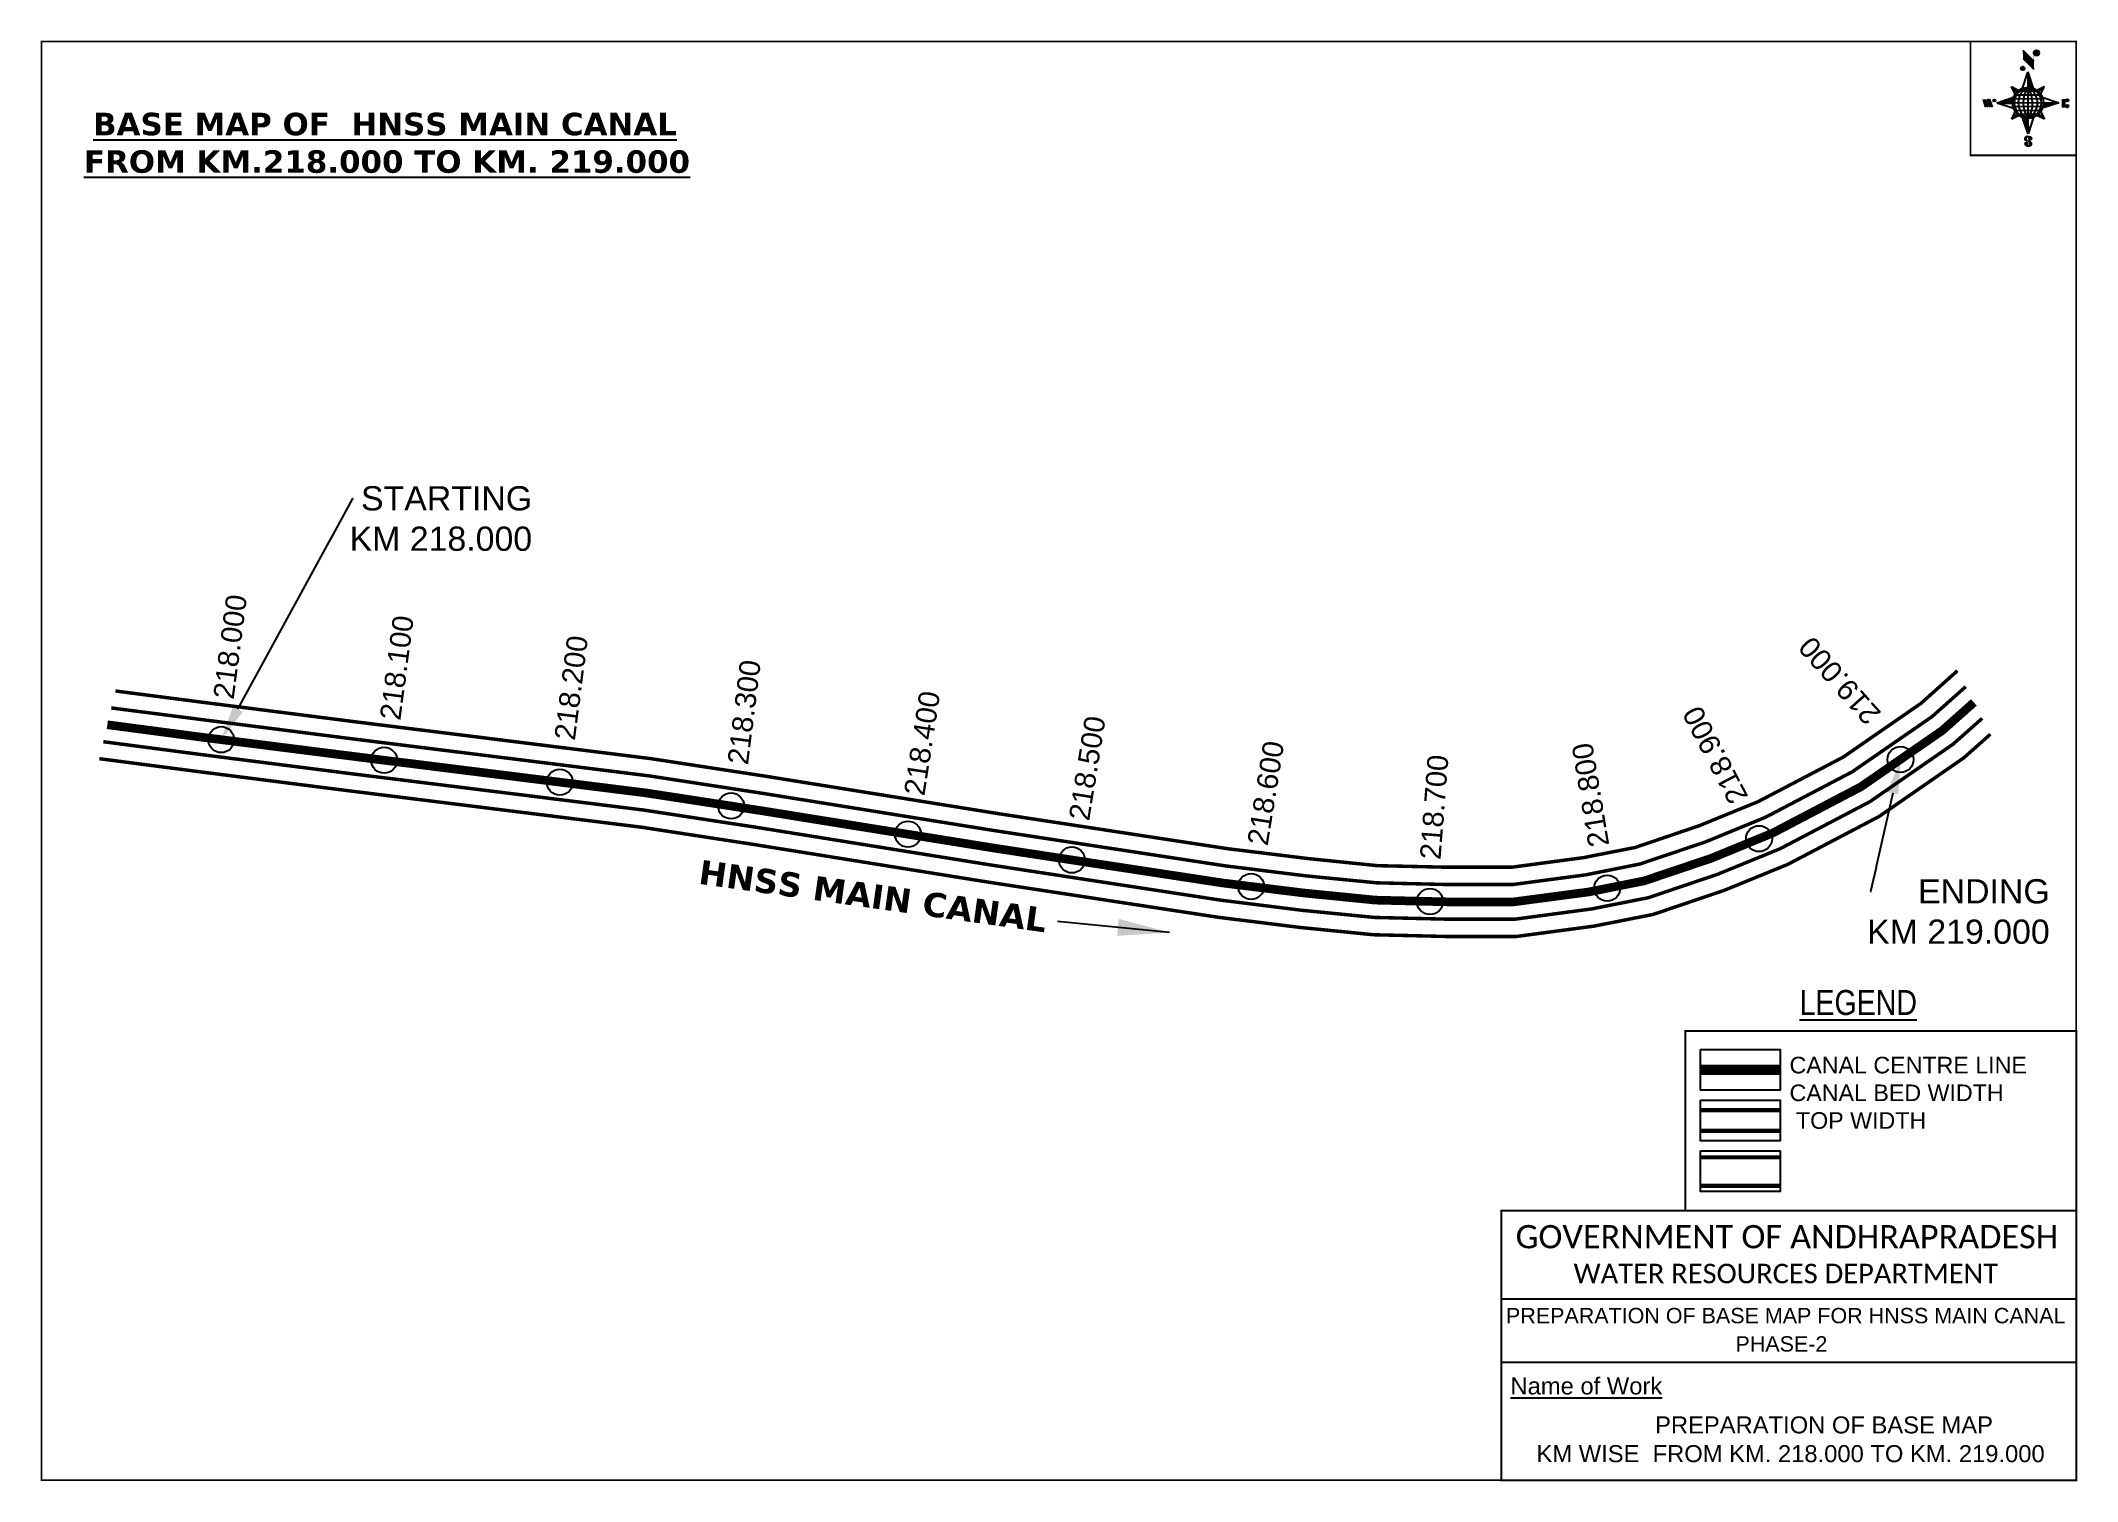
# Model space of a CAD drawing. Header units: inches. Extents: x 745729 to 746905, y 1622385 to 1623217.
import ezdxf
from ezdxf import colors
from ezdxf.entities.mleader import LeaderData, LeaderLine
from ezdxf.enums import TextEntityAlignment as Align
from ezdxf.math import Vec2, Vec3

# ---------------------------------------------------------------- set-up
doc = ezdxf.new("R2010")
doc.units = ezdxf.units.IN
doc.header["$LTSCALE"] = 15
doc.header["$MEASUREMENT"] = 0
doc.header["$PDMODE"] = 32
doc.header["$PDSIZE"] = 15
doc.linetypes.add('HIDDEN2', pattern=[0.1875, 0.125, -0.0625])
for name, color, linetype in [('AQUADUCT', 1, 'Continuous'), ('bord', 1, 'Continuous'), ('CANAL1', 7, 'Continuous'), ('CSMark', 72, 'Continuous'), ('DCBMS', 232, 'Continuous'), ('PAGE', 7, 'Continuous'), ('TEXT', 6, 'Continuous')]:
    doc.layers.add(name, color=color, linetype=linetype)
doc.styles.add('ARIALN', font='ARIALN.TTF')
doc.styles.get("Standard").update_dxf_attribs({"font": 'arial.ttf'})
doc.dimstyles.get("Standard").update_dxf_attribs({"dimtxt": 20, "dimasz": 0.18, "dimexe": 0.18, "dimexo": 0.0625, "dimgap": 0.09, "dimtad": 0, "dimtih": 1, "dimtoh": 1, "dimdec": 4, "dimzin": 0, "dimdsep": 46, "dimtxsty": 'Standard', "dimcen": 0.09, "dimadec": 0, "dimazin": 0, "dimtfac": 1, "dimtdec": 4, "dimtofl": 0, "dimtmove": 0, "dimatfit": 3, "dimfxl": 1, "dimtolj": 1, "dimtzin": 0, "dimarcsym": 0})
pattern_1 = [(267.297113149, (-8720374.938, 50637915.138), (10.5367255337, -0.497431438), [])]
pattern_2 = [(357.297113149, (-8720374.938, 50637915.138), (0.497431438, 10.5367255337), [])]

# ---------------------------------------------------------------- blocks, each defined once
blk = doc.blocks.new('*X26')
at = {"color": 0, "linetype": 'Continuous'}
for p, q in [((6321.6, 240.5), (6322.3, 241.2)), ((6321.6, 240.3), (6322.3, 241)), ((6321.6, 240.1), (6322.3, 240.8)), ((6321.6, 239.9), (6322.4, 240.7)), ((6321.6, 239.8), (6322.4, 240.6)), ((6321.6, 239.6), (6322.5, 240.5)), ((6321.6, 239.4), (6322.5, 240.3)), ((6321.6, 239.2), (6322.6, 240.2)), ((6321.7, 239.1), (6322.6, 240.1)), ((6321.8, 240.8), (6322.4, 241.4)), ((6321.8, 239), (6322.7, 240)), ((6321.8, 239), (6322.8, 239.9)), ((6321.9, 238.9), (6322.9, 239.8)), ((6322, 238.8), (6323, 239.7)), ((6322.1, 241.3), (6322.4, 241.6)), ((6322.1, 238.7), (6323.1, 239.6)), ((6322.2, 238.6), (6323.1, 239.6)), ((6322.3, 238.5), (6323.2, 239.5)), ((6322.4, 238.5), (6323.3, 239.4)), ((6322.5, 238.4), (6323.4, 239.3)), ((6322.7, 238.4), (6323.6, 239.3)), ((6322.8, 238.3), (6323.7, 239.2)), ((6322.9, 238.3), (6323.8, 239.1)), ((6323.1, 238.2), (6323.9, 239.1)), ((6323.2, 238.2), (6324, 239)), ((6323.3, 238.2), (6324.2, 239)), ((6323.5, 238.1), (6324.3, 238.9)), ((6323.7, 238.1), (6324.4, 238.9)), ((6323.8, 238.1), (6324.6, 238.8)), ((6324.1, 238.2), (6324.7, 238.8)), ((6324.3, 238.3), (6324.9, 238.8)), ((6324.6, 238.3), (6325.1, 238.8)), ((6324.8, 238.4), (6325.2, 238.8)), ((6325.1, 238.5), (6325.4, 238.8)), ((6325.4, 238.6), (6325.6, 238.8))]:
    blk.add_line(p, q, dxfattribs=at)
blk = doc.blocks.new('*X25')
at = {"color": 0, "linetype": 'Continuous'}
for p, q in [((6324.4, 240.3), (6324.5, 240.4)), ((6324.6, 240.3), (6324.8, 240.5)), ((6324.7, 240.2), (6325, 240.5)), ((6324.8, 240.2), (6325.2, 240.6)), ((6325, 240.1), (6325.5, 240.6)), ((6325.1, 240.1), (6325.6, 240.6)), ((6325.2, 240), (6325.8, 240.6)), ((6325.3, 240), (6326, 240.6)), ((6325.4, 239.9), (6326.1, 240.6)), ((6325.5, 239.8), (6326.2, 240.5)), ((6325.6, 239.8), (6326.3, 240.5)), ((6325.7, 239.7), (6326.5, 240.4)), ((6325.9, 239.6), (6326.6, 240.3)), ((6326, 239.5), (6326.7, 240.3)), ((6326, 239.4), (6326.8, 240.2)), ((6326.1, 239.3), (6327, 240.2)), ((6326.2, 239.3), (6327.1, 240.1)), ((6326.3, 239.2), (6327.1, 240)), ((6326.4, 239.1), (6327.2, 239.9)), ((6326.5, 239), (6327.3, 239.8)), ((6326.5, 238.9), (6327.4, 239.7)), ((6326.6, 238.8), (6327.5, 239.6)), ((6326.7, 238.7), (6327.5, 239.5)), ((6326.8, 238.6), (6327.6, 239.4)), ((6326.8, 238.5), (6327.7, 239.3)), ((6326.8, 236.5), (6327.4, 237)), ((6326.9, 238.3), (6327.8, 239.2)), ((6326.9, 238.2), (6327.9, 239.1)), ((6326.9, 236.8), (6327.6, 237.4)), ((6327, 238.1), (6327.8, 239)), ((6327, 237.9), (6327.8, 238.8)), ((6327, 237.8), (6327.8, 238.6)), ((6327, 237.6), (6327.8, 238.4)), ((6327, 237.4), (6327.8, 238.2)), ((6327, 237.3), (6327.8, 238)), ((6327, 237.1), (6327.8, 237.9))]:
    blk.add_line(p, q, dxfattribs=at)
blk = doc.blocks.new('H')
at = {"layer": 'bord', "extrusion": (0.000427885, 0.004792, 0.999988)}
h = blk.add_hatch(dxfattribs=at)
h.set_pattern_fill('LINE', color=8, scale=84.387686, angle=-2.7029, style=0)
h.set_pattern_definition(pattern_2)
h.paths.add_polyline_path([(-492, 786, -0.090992), (-448, 775), (-486, 912)])
h = blk.add_hatch(dxfattribs=at)
h.set_pattern_fill('LINE', color=8, scale=84.387686, angle=-92.7029, style=0)
h.set_pattern_definition(pattern_1)
h.paths.add_polyline_path([(-625, 665, -0.090992), (-615, 710), (-751, 671)])
h = blk.add_hatch(dxfattribs=at)
h.set_pattern_fill('LINE', color=8, scale=84.387686, angle=-2.7029, style=0)
h.set_pattern_definition(pattern_2)
h.paths.add_polyline_path([(-504, 533, -0.090992), (-549, 543), (-510, 406)])
h = blk.add_hatch(dxfattribs=at)
h.set_pattern_fill('LINE', color=8, scale=84.387686, angle=-92.7029, style=0)
h.set_pattern_definition(pattern_1)
h.paths.add_polyline_path([(-246, 647), (-372, 653, -0.090992), (-382, 609)])
for p, q in [((-519, 1020, -1217), (-435, 927, -1216)), ((-516, 1087, -1217), (-432, 994, -1217)), ((-538, 774, -1216), (-487, 906, -1216)), ((-487, 906, -1216), (-493, 780, -1216)), ((-487, 906, -1216), (-448, 769, -1216)), ((-865, 701, -1215), (-847, 638, -1215)), ((-847, 700, -1215), (-829, 637, -1215)), ((-829, 699, -1215), (-811, 636, -1215)), ((-829, 699, -1215), (-811, 698, -1215)), ((-811, 698, -1215), (-794, 635, -1215)), ((-752, 665, -1215), (-615, 704, -1215)), ((-627, 794, -1216), (-567, 760, -1216)), ((-627, 794, -1216), (-584, 747, -1215)), ((-599, 731, -1215), (-627, 794, -1216)), ((-421, 753, -1216), (-359, 781, -1216)), ((-359, 781, -1216), (-405, 739, -1216)), ((-359, 781, -1216), (-392, 721, -1215)), ((-379, 693, -1215), (-246, 641, -1215)), ((-213, 669, -1215), (-217, 601, -1215)), ((-752, 665, -1215), (-625, 659, -1215)), ((-619, 614, -1215), (-752, 665, -1215)), ((-639, 526, -1214), (-606, 585, -1215)), ((-639, 526, -1214), (-593, 568, -1215)), ((-577, 553, -1215), (-639, 526, -1214)), ((-511, 400, -1214), (-549, 537, -1214)), ((-460, 533, -1215), (-511, 400, -1214)), ((-505, 527, -1214), (-511, 400, -1214)), ((-371, 513, -1214), (-431, 546, -1215)), ((-371, 513, -1214), (-414, 560, -1215)), ((-399, 576, -1215), (-371, 513, -1214)), ((-246, 641, -1215), (-383, 603, -1215)), ((-373, 647, -1215), (-246, 641, -1215)), ((-197, 600, -1215), (-194, 668, -1215))]:
    blk.add_line(p, q, dxfattribs=at)
at = {"layer": 'bord', "color": 8, "linetype": 'ByBlock', "extrusion": (0.000427885, 0.004792, 0.999988)}
for p, q in [((-375, 679, -1215), (-620, 691, -1215)), ((-386, 711, -1215), (-605, 722, -1215)), ((-411, 744, -1216), (-578, 752, -1216)), ((-493, 780, -1216), (-505, 527, -1214)), ((-373, 647, -1215), (-625, 659, -1215)), ((-378, 616, -1215), (-623, 628, -1215)), ((-392, 585, -1215), (-611, 595, -1215)), ((-420, 555, -1215), (-587, 562, -1215))]:
    blk.add_line(p, q, dxfattribs=at)
at = {"layer": 'bord', "extrusion": (0.000427885, 0.004792, 0.999988), "elevation": -1212}
for points, const_width in [([(-522, 960), (-516, 1093)], 1.61), ([(-434, 933), (-428, 1066)], 1.61), ([(-870, 707), (-846, 706)], 0.642), ([(-829, 643), (-821, 678)], 0.642), ([(-793, 641), (-782, 694)], 0.642), ([(-223, 676), (-174, 673)], 0.706), ([(-829, 643), (-855, 644)], 0.642), ([(-811, 642), (-784, 641)], 0.642), ([(-177, 605), (-226, 607)], 0.706), ([(-195, 645), (-185, 644)], 0.706)]:
    blk.add_lwpolyline(points, dxfattribs=dict(at, const_width=const_width))
for points, const_width in [([(-414, 1073, 1), (-398, 1058, 1)], 22.3), ([(-530, 950, 1), (-520, 939, 1)], 14.8), ([(-776, 697, 1), (-769, 690, 1)], 8.9), ([(-180, 618, 1), (-173, 611, 1)], 9.79), ([(-178, 667, 1), (-171, 660, 1)], 9.79), ([(-490, 362, 1), (-498, 369, 1)], 11.1), ([(-525, 322, 1), (-533, 329, 1)], 11.1)]:
    blk.add_lwpolyline(points, format="xyb", close=True, dxfattribs=dict(at, const_width=const_width))
for points in [[(-537, 317), (-531, 310), (-520, 307), (-505, 307), (-494, 310), (-486, 318), (-487, 326), (-491, 333), (-494, 336), (-503, 341), (-522, 347), (-530, 352), (-534, 355), (-537, 363), (-537, 373), (-530, 381), (-520, 384), (-504, 384), (-493, 380), (-487, 373)], [(-522, 348), (-526, 354), (-528, 361), (-528, 371), (-526, 375), (-521, 381), (-515, 384)], [(-505, 307), (-499, 312), (-497, 319), (-497, 327), (-501, 335), (-509, 343)]]:
    blk.add_lwpolyline(points, dxfattribs=at)
at = {"layer": 'bord', "extrusion": (0.000427885, 0.004792, 0.999988)}
for centre, radius in [((-406, 1065, -1212), 22.3), ((-525, 944, -1212), 14.8), ((-773, 694, -1212), 8.9), ((-498, 659, -1212), 127), ((-177, 615, -1212), 9.79), ((-174, 663, -1212), 9.79), ((-494, 365, -1212), 11.1), ((-529, 325, -1212), 11.1)]:
    blk.add_circle(centre, radius, dxfattribs=at)
at = {"layer": 'bord', "color": 8, "linetype": 'ByBlock', "extrusion": (0.000427885, 0.004792, 0.999988)}
for centre, radius, start, end in [((-482, 658, -1212), 128, 94.9254, 259.6691), ((-437, 656, -1212), 141, 113.2864, 241.308), ((-316, 651, -1212), 222, 142.5892, 212.0053), ((-560, 662, -1212), 141, 293.2864, 61.308), ((-681, 668, -1212), 222, 322.5892, 32.0053), ((-515, 660, -1212), 128, 274.9254, 79.6691)]:
    blk.add_arc(centre, radius, start, end, dxfattribs=at)
at = {"layer": 'bord', "extrusion": (0.000427885, 0.004792, 0.999988)}
for points in [[(-516, 1093, -1212), (-431, 1000, -1212), (-519, 1026, -1212), (-434, 933, -1212)], [(-864, 707, -1212), (-846, 706, -1212), (-846, 644, -1212), (-829, 643, -1212)], [(-829, 705, -1212), (-811, 704, -1212), (-811, 642, -1212), (-793, 641, -1212)], [(-193, 674, -1212), (-197, 606, -1212), (-213, 675, -1212), (-216, 607, -1212)]]:
    blk.add_solid(points, dxfattribs=at)
at = {"layer": 'bord', "extrusion": (0.000427885, 0.004792, 0.999988), "xscale": 7.977342409717546, "yscale": 7.977342408231451, "zscale": 7.977342408476333, "rotation": 138.0840426661453}
for name, p in [('*X25', (38301, -31929, -1212)), ('*X26', (38314, -31951, -1212))]:
    blk.add_blockref(name, p, dxfattribs=at)

msp = doc.modelspace()

# ---------------------------------------------------------------- linework, layer by layer
at = {"layer": 'CANAL1', "color": 200, "const_width": 2}
for points in [[(745771.7, 1622841.1), (745824.2, 1622834.3), (745910.3, 1622823.3), (746081.1, 1622802), (746147, 1622791.9), (746282, 1622770.2), (746414.1, 1622750), (746460.6, 1622744.3), (746500.7, 1622740.2), (746541, 1622739.3), (746578.2, 1622739.3), (746619.4, 1622744.8), (746649.5, 1622750.7), (746686.6, 1622763.3), (746720.6, 1622777.2), (746769.7, 1622802.9), (746814.7, 1622834), (746835.7, 1622852.8)], [(745762.4, 1622802), (745819.1, 1622794.6), (745905.3, 1622783.6), (746075.6, 1622762.4), (746140.7, 1622752.4), (746275.8, 1622730.7), (746408.6, 1622710.4), (746456.1, 1622704.5), (746498.3, 1622700.3), (746540.5, 1622699.3), (746580.9, 1622699.3), (746625.9, 1622705.3), (746659.8, 1622712), (746700.6, 1622725.8), (746737.6, 1622740.9), (746790.4, 1622768.6), (746839.4, 1622802.5), (746854.7, 1622816.1)]]:
    msp.add_lwpolyline(points, dxfattribs=at)
at = {"layer": 'CANAL1', "color": 5, "const_width": 2}
for points in [[(745769.3, 1622831.3), (745822.9, 1622824.4), (745909, 1622813.4), (746079.7, 1622792.1), (746145.4, 1622782), (746280.4, 1622760.3), (746412.7, 1622740.1), (746459.4, 1622734.3), (746500.1, 1622730.3), (746540.9, 1622729.3), (746578.9, 1622729.3), (746621, 1622734.9), (746652.1, 1622741.1), (746690.1, 1622753.9), (746724.9, 1622768.2), (746774.9, 1622794.4), (746820.9, 1622826.2), (746840.5, 1622843.6)], [(745764.7, 1622811.8), (745820.3, 1622804.5), (745906.5, 1622793.5), (746077, 1622772.3), (746142.3, 1622762.3), (746277.3, 1622740.6), (746410, 1622720.3), (746457.2, 1622714.4), (746498.9, 1622710.3), (746540.7, 1622709.3), (746580.2, 1622709.3), (746624.3, 1622715.2), (746657.2, 1622721.7), (746697.1, 1622735.2), (746733.3, 1622750), (746785.2, 1622777.2), (746833.2, 1622810.4), (746850, 1622825.3)]]:
    msp.add_lwpolyline(points, dxfattribs=at)
at = {"layer": 'CANAL1', "color": 1, "linetype": 'HIDDEN2', "ltscale": 8, "const_width": 5}
msp.add_lwpolyline([(745767, 1622821.6), (745821.6, 1622814.4), (745907.8, 1622803.5), (745926.9, 1622801.1), (746078.3, 1622782.2), (746143.9, 1622772.1), (746278.9, 1622750.4), (746411.3, 1622730.2), (746458.3, 1622724.4), (746499.5, 1622720.3), (746540.8, 1622719.3), (746579.5, 1622719.3), (746622.6, 1622725), (746654.7, 1622731.4), (746693.6, 1622744.5), (746729.1, 1622759.1), (746780, 1622785.8), (746827, 1622818.3), (746845.2, 1622834.5)], dxfattribs=at)
at = {"layer": 'CANAL1', "color": 1, "linetype": 'HIDDEN2', "ltscale": 100, "const_width": 6, "elevation": -0.4}
msp.add_lwpolyline([(746733.3, 1622622.2), (746687.3, 1622622.2)], dxfattribs=at)
at = {"layer": 'CANAL1', "color": 5, "const_width": 2.4, "elevation": -0.4}
for points in [[(746733.3, 1622599), (746687.3, 1622599)], [(746733.3, 1622587), (746687.3, 1622587)]]:
    msp.add_lwpolyline(points, dxfattribs=at)
at = {"layer": 'CANAL1', "color": 200, "const_width": 2.4, "elevation": -0.4}
for points in [[(746733.3, 1622571.7), (746687.3, 1622571.7)], [(746733.3, 1622555.3), (746687.3, 1622555.3)]]:
    msp.add_lwpolyline(points, dxfattribs=at)
at = {"layer": 'CSMark', "color": 3}
for p in [(745832.8, 1622813), (745926.9, 1622801.1), (746802.8, 1622801.5), (746028.4, 1622788.4), (746127.3, 1622774.7), (746229.5, 1622758.4), (746721.1, 1622755.8), (746324.2, 1622743.5), (746427.7, 1622728.2), (746633.4, 1622727.2), (746531, 1622719.5)]:
    msp.add_point(p, dxfattribs=at)
at = {"layer": 'PAGE', "const_width": 1}
msp.add_lwpolyline([(745729, 1622385.2), (746904.3, 1622385.2), (746904.3, 1623216.2), (745729, 1623216.2), (745729, 1622385.2)], dxfattribs=at)
at = {"layer": 'PAGE'}
for points, const_width in [([(746904.3, 1623216.2), (746843.2, 1623216.2), (746843.2, 1623150.5), (746904.3, 1623150.5)], 1), ([(746678.5, 1622644.7), (746904.3, 1622644.7), (746904.3, 1622540.9), (746678.5, 1622540.9)], 1.2), ([(746572.2, 1622540.9), (746904.3, 1622540.9), (746904.3, 1622385.2), (746572.2, 1622385.2)], 1.2)]:
    msp.add_lwpolyline(points, close=True, dxfattribs=dict(at, const_width=const_width))
at = {"layer": 'PAGE', "elevation": -0.4}
for points in [[(746687.3, 1622634), (746733.3, 1622634), (746733.3, 1622610.5), (746687.3, 1622610.5)], [(746687.3, 1622604.7), (746733.3, 1622604.7), (746733.3, 1622581.2), (746687.3, 1622581.2)], [(746687.3, 1622575.5), (746733.3, 1622575.5), (746733.3, 1622551.9), (746687.3, 1622551.9)]]:
    msp.add_lwpolyline(points, close=True, dxfattribs=at)
at = {"layer": 'PAGE'}
for points in [[(746572.2, 1622489.9), (746904.3, 1622489.9)], [(746572.2, 1622453.5), (746904.3, 1622453.5)]]:
    msp.add_lwpolyline(points, dxfattribs=at)

# ---------------------------------------------------------------- block references
at = {"layer": 'AQUADUCT', "color": 1, "xscale": 0.0703495379661093, "yscale": 0.07034953800030053, "zscale": 0.07034953795990817, "rotation": 3.078330607406165}
msp.add_blockref('H', (746913.9, 1623136.8, 85.4), dxfattribs=at)

# ---------------------------------------------------------------- texts
at = {"layer": 'CANAL1', "insert": (746109, 1622743.8), "char_height": 14, "width": 205.129, "attachment_point": 1, "rotation": 352.0071}
msp.add_mtext('\\pi0.96322;{\\fVerdana|b1|i0|c0|p34;HNSS MAIN CANAL}', dxfattribs=at)
at = {"layer": 'CSMark', "color": 1}
for s, rotation, p in [('218.000', 82.5785, (745834, 1622836.6)), ('218.100', 82.5785, (745930.3, 1622824.5)), ('218.200', 82.7266, (746031.1, 1622812.9)), ('219.000', 131.6605, (746787.7, 1622824.4)), ('218.300', 82.8957, (746131.1, 1622798.8)), ('218.400', 81.2694, (746233, 1622781)), ('218.900', 117.6645, (746709.8, 1622777.2)), ('218.500', 80.8749, (746328.2, 1622766.6)), ('218.600', 80.8749, (746431.3, 1622752.2)), ('218.800', 99.4845, (746628.7, 1622751.1)), ('218.700', 85.5962, (746531.1, 1622743.8))]:
    msp.add_text(s, height=12, rotation=rotation, dxfattribs=at).set_placement(p, align=Align.MIDDLE_LEFT)
at = {"layer": 'PAGE', "extrusion": (0.000201441, 0.004807, 0.999988), "style": 'ARIALN'}
msp.add_text('%%ULEGEND', height=14.4, rotation=359.9999, dxfattribs=at).set_placement((746778.4, 1622641.7, 7950.3), align=Align.MIDDLE)
at = {"layer": 'PAGE', "extrusion": (0.000201441, 0.004807, 0.999988)}
for s, height, p in [('PREPARATION OF BASE MAP FOR HNSS MAIN CANAL', 8.878, (746574.9, 1622456.4, 7949.3)), ('%%UName of Work', 9.822, (746577.5, 1622415.3, 7948))]:
    msp.add_text(s, height=height, rotation=359.9999, dxfattribs=at).set_placement(p)
for s, height, p in [('PHASE-2', 8.88, (746734, 1622444.5, 7949.3)), ('PREPARATION OF BASE MAP', 9.822, (746758.6, 1622397.7, 7948.1)), ('KM WISE  FROM KM. 218.000 TO KM. 219.000', 9.822, (746739.3, 1622381.1, 7948.1))]:
    msp.add_text(s, height=height, rotation=359.9999, dxfattribs=at).set_placement(p, align=Align.MIDDLE_CENTER)
at = {"layer": 'PAGE', "extrusion": (0.000201441, 0.004807, 0.999988), "attachment_point": 1, "text_direction": (1, -1e-06, -0.000201)}
for s, insert, char_height, width in [('CANAL CENTRE LINE CANAL BED WIDTH {\\H2.3717x; }\\P TOP WIDTH{\\H1.9152x; }', (746738.7, 1622629.8, -0.4), 9.6, 168.926), ('\\pi3.5885;{\\fCalibri|b0|i0|c0|p34;\\H1.3333x;GOVERNMENT OF ANDHRAPRADESH\\P\\pi37.073;\\H0.83998x;WATER RESOURCES DEPARTMENT}', (746576.9, 1622532.6, -1.3), 10.059, 321.276)]:
    msp.add_mtext(s, dxfattribs=dict(at, insert=insert, char_height=char_height, width=width))
at = {"layer": 'TEXT', "color": 1, "insert": (745737, 1623175.1), "char_height": 13, "width": 379.826, "attachment_point": 1}
msp.add_mtext('\\pi21.755;{\\fVerdana|b1|i0|c0|p34;\\LBASE MAP OF  HNSS MAIN CANAL \\P\\pi16.508;FROM KM.218.000 TO KM. 219.000}', dxfattribs=at)

# ---------------------------------------------------------------- leaders
at = {"layer": 'CANAL1'}
msp.add_leader([(746380.6, 1622701.6), (746315.9, 1622708)], dimstyle='Standard', override={"dimasz": 30, "dimgap": 0.09, "dimtad": 0}, dxfattribs=at)

# ---------------------------------------------------------------- next in the draw order: leaders
at = {"layer": 'DCBMS', "color": 5}
ml = msp.add_multileader_mtext('Standard', dxfattribs=at)
ml.set_content('STARTING  \\PKM 218.000', color=5)
ml.set_leader_properties()
ml.build(insert=Vec2(0, 0))
ml.multileader.update_dxf_attribs({"dogleg_length": 0.36, "arrow_head_size": 20})
ctx = ml.context
ctx.base_point, ctx.char_height, ctx.arrow_head_size, ctx.landing_gap_size, ctx.plane_origin = Vec3(745909.2, 1622952.3), 14, 20, 0.09, Vec3(746052.9, 1623164.6)
ctx.text_align_type = 2
notes = []
notes.append((ctx, [(1, (1, 1, 0), (745908.8, 1622952.3), (1, 0), 0.36, [(0, [(745832.8, 1622813)], 0, [])])]))
ctx.mtext.insert, ctx.mtext.width, ctx.mtext.alignment, ctx.mtext.flow_direction = Vec3(746012.4, 1622959.4), 109.049, 3, 5
ctx.mtext.has_bg_fill, ctx.mtext.bg_color, ctx.mtext.bg_scale_factor, ctx.mtext.bg_transparency, ctx.mtext.use_window_bg_color = 1, -1027028792, 1.5, 0, 1
ml = msp.add_multileader_mtext('Standard', dxfattribs=at)
ml.set_content('ENDING \\PKM 219.000', color=5)
ml.set_leader_properties()
ml.build(insert=Vec2(0, 0))
ml.multileader.update_dxf_attribs({"dogleg_length": 0.36, "arrow_head_size": 20})
ctx = ml.context
ctx.base_point, ctx.char_height, ctx.arrow_head_size, ctx.landing_gap_size, ctx.plane_origin = Vec3(746785.8, 1622725.3), 14, 20, 0.09, Vec3(746929.5, 1622937.7)
ctx.text_align_type = 2
notes.append((ctx, [(1, (1, 1, 0), (746785.5, 1622725.3), (1, 0), 0.36, [(0, [(746802.8, 1622801.5)], 0, [])])]))
ctx.mtext.insert, ctx.mtext.width, ctx.mtext.alignment, ctx.mtext.flow_direction = Vec3(746889, 1622732.4), 109.049, 3, 5
ctx.mtext.has_bg_fill, ctx.mtext.bg_color, ctx.mtext.bg_scale_factor, ctx.mtext.bg_transparency, ctx.mtext.use_window_bg_color = 1, -1027028792, 1.5, 0, 1
for ctx, leaders in notes:
    for number, flags, end, landing, length, lines in leaders:
        leader = LeaderData()
        leader.index, (leader.has_last_leader_line, leader.has_dogleg_vector, leader.attachment_direction) = number, flags
        leader.last_leader_point, leader.dogleg_vector, leader.dogleg_length = Vec3(end), Vec3(landing), length
        for number, points, colour, breaks in lines:
            line = LeaderLine()
            line.index, line.vertices, line.color, line.breaks = number, Vec3.list(points), colors.encode_raw_color(colour), breaks
            leader.lines.append(line)
        ctx.leaders.append(leader)

doc.saveas('drawing.dxf')
